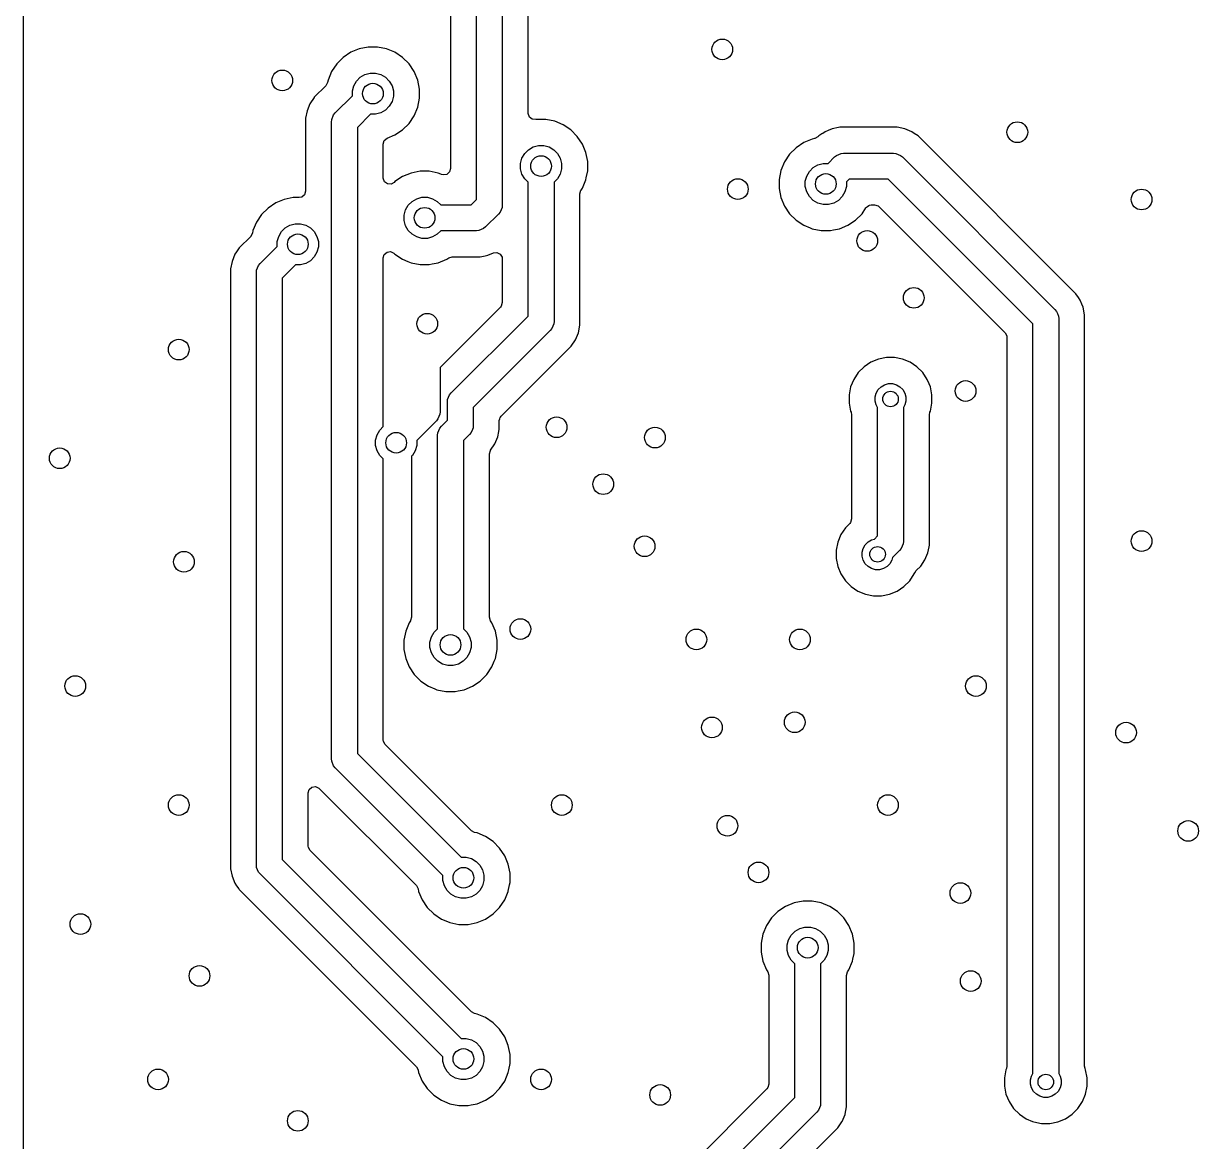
# Model space of a CAD drawing. Extents: x 2.03 to 8.88, y -5.74 to -2.97.
# Drawn here: x 2.028 to 2.921, y -5.114 to -4.264 of the extents above; entities that cross this region are included whole.
import ezdxf

# ---------------------------------------------------------------- set-up
doc = ezdxf.new("R2010")
doc.units = 0
doc.header["$MEASUREMENT"] = 0
doc.layers.add('BLACK', color=7, linetype='CONTINUOUS')

msp = doc.modelspace()

# ---------------------------------------------------------------- linework, layer by layer
at = {"layer": 'BLACK', "linetype": 'CONTINUOUS'}
for p, q in [((2.02758, -4.90665), (2.02758, -3.05134)), ((2.37205, -4.39769), (2.37205, -4.19236)), ((2.39173, -4.19488), (2.39173, -4.40177)), ((2.35234, -4.20119), (2.35234, -4.37408)), ((2.41144, -4.3321), (2.41144, -4.21947)), ((2.27071, -4.28959), (2.26577, -4.29453)), ((2.27651, -4.28571), (2.27071, -4.28959)), ((2.27071, -4.28959), (2.27071, -4.28959)), ((2.28297, -4.28304), (2.27651, -4.28571)), ((2.27651, -4.28571), (2.27651, -4.28571)), ((2.28982, -4.28167), (2.28297, -4.28304)), ((2.28297, -4.28304), (2.28297, -4.28304)), ((2.2968, -4.28167), (2.28982, -4.28167)), ((2.28982, -4.28167), (2.28982, -4.28167)), ((2.30365, -4.28304), (2.2968, -4.28167)), ((2.2968, -4.28167), (2.2968, -4.28167)), ((2.3101, -4.28571), (2.30365, -4.28304)), ((2.30365, -4.28304), (2.30365, -4.28304)), ((2.31591, -4.28959), (2.3101, -4.28571)), ((2.3101, -4.28571), (2.3101, -4.28571)), ((2.32084, -4.29453), (2.31591, -4.28959)), ((2.31591, -4.28959), (2.31591, -4.28959)), ((2.26577, -4.29453), (2.26189, -4.30033)), ((2.26577, -4.29453), (2.26577, -4.29453)), ((2.32085, -4.29453), (2.32084, -4.29453)), ((2.32472, -4.30033), (2.32085, -4.29453)), ((2.25922, -4.30678), (2.25885, -4.30863)), ((2.26189, -4.30033), (2.25922, -4.30678)), ((2.25922, -4.30678), (2.25922, -4.30678)), ((2.26189, -4.30033), (2.26189, -4.30033)), ((2.27876, -4.3111), (2.28081, -4.30754)), ((2.28081, -4.30754), (2.28372, -4.30463)), ((2.28372, -4.30463), (2.28728, -4.30258)), ((2.28728, -4.30258), (2.29125, -4.30151)), ((2.29125, -4.30151), (2.29536, -4.30151)), ((2.29536, -4.30151), (2.29933, -4.30258)), ((2.29933, -4.30258), (2.30289, -4.30463)), ((2.30289, -4.30463), (2.3058, -4.30754)), ((2.3058, -4.30754), (2.30786, -4.3111)), ((2.32473, -4.30033), (2.32472, -4.30033)), ((2.3274, -4.30678), (2.32473, -4.30033)), ((2.3274, -4.30679), (2.3274, -4.30678)), ((2.32876, -4.31363), (2.3274, -4.30679)), ((2.25751, -4.31113), (2.2487, -4.31994)), ((2.25757, -4.31107), (2.25751, -4.31113)), ((2.25885, -4.30863), (2.25757, -4.31107)), ((2.27769, -4.31507), (2.27876, -4.3111)), ((2.27769, -4.31882), (2.27769, -4.31507)), ((2.30786, -4.3111), (2.30892, -4.31507)), ((2.30892, -4.31507), (2.30892, -4.31918)), ((2.32876, -4.32062), (2.32876, -4.31363)), ((2.32876, -4.31363), (2.32876, -4.31363)), ((2.32876, -4.31363), (2.32876, -4.31363)), ((2.24547, -4.32478), (2.24324, -4.33016)), ((2.24864, -4.32004), (2.24547, -4.32478)), ((2.2487, -4.31994), (2.24864, -4.32004)), ((2.24864, -4.32004), (2.24864, -4.32004)), ((2.26469, -4.33182), (2.27769, -4.31882)), ((2.30786, -4.32315), (2.3058, -4.32671)), ((2.30892, -4.31918), (2.30786, -4.32315)), ((2.3274, -4.32747), (2.32876, -4.32062)), ((2.24324, -4.33016), (2.24211, -4.33587)), ((2.24324, -4.33016), (2.24324, -4.33016)), ((2.262, -4.33686), (2.26347, -4.33331)), ((2.26347, -4.33331), (2.26469, -4.33182)), ((2.26347, -4.33331), (2.26347, -4.33331)), ((2.29161, -4.33274), (2.2815, -4.34286)), ((2.29536, -4.33274), (2.29161, -4.33274)), ((2.29933, -4.33168), (2.29536, -4.33274)), ((2.30289, -4.32962), (2.29933, -4.33168)), ((2.3058, -4.32671), (2.30289, -4.32962)), ((2.32085, -4.33973), (2.32472, -4.33392)), ((2.32472, -4.33392), (2.3274, -4.32747)), ((2.41144, -4.33236), (2.41144, -4.3321)), ((2.41236, -4.33496), (2.41144, -4.33236)), ((2.24211, -4.33587), (2.24211, -4.39136)), ((2.26181, -4.33878), (2.262, -4.33686)), ((2.26181, -4.82303), (2.26181, -4.33878)), ((2.2815, -4.34286), (2.2815, -4.81895)), ((2.31591, -4.34466), (2.32085, -4.33973)), ((2.41453, -4.33664), (2.41236, -4.33496)), ((2.41727, -4.33689), (2.41453, -4.33664)), ((2.41777, -4.33679), (2.41727, -4.33689)), ((2.42475, -4.33679), (2.41777, -4.33679)), ((2.4316, -4.33815), (2.42475, -4.33679)), ((2.42475, -4.33679), (2.42475, -4.33679)), ((2.43805, -4.34083), (2.4316, -4.33815)), ((2.4316, -4.33815), (2.4316, -4.33815)), ((2.44386, -4.34471), (2.43805, -4.34083)), ((2.43805, -4.34083), (2.43805, -4.34083)), ((2.64733, -4.34292), (2.64276, -4.34383)), ((2.64847, -4.3427), (2.64733, -4.34292)), ((2.64733, -4.34292), (2.64733, -4.34292)), ((2.69208, -4.3427), (2.64847, -4.3427)), ((2.64847, -4.3427), (2.64847, -4.3427)), ((2.69779, -4.34383), (2.69208, -4.3427)), ((2.69208, -4.3427), (2.69208, -4.3427)), ((2.30198, -4.35285), (2.30405, -4.35105)), ((2.30405, -4.35105), (2.30421, -4.35098)), ((2.30421, -4.35098), (2.3101, -4.34854)), ((2.3101, -4.34854), (2.31591, -4.34466)), ((2.4488, -4.34964), (2.44386, -4.34471)), ((2.44386, -4.34471), (2.44386, -4.34471)), ((2.45268, -4.35545), (2.4488, -4.34964)), ((2.4488, -4.34964), (2.4488, -4.34964)), ((2.62745, -4.35174), (2.621, -4.35441)), ((2.6293, -4.35137), (2.62745, -4.35174)), ((2.62745, -4.35174), (2.62745, -4.35174)), ((2.62939, -4.35135), (2.6293, -4.35137)), ((2.6318, -4.35003), (2.62939, -4.35135)), ((2.63254, -4.34929), (2.6318, -4.35003)), ((2.63477, -4.3478), (2.63254, -4.34929)), ((2.63254, -4.34929), (2.63254, -4.34929)), ((2.63544, -4.34735), (2.63477, -4.3478)), ((2.63738, -4.34606), (2.63544, -4.34735)), ((2.63961, -4.34514), (2.63738, -4.34606)), ((2.64276, -4.34383), (2.63961, -4.34514)), ((2.63961, -4.34514), (2.63961, -4.34514)), ((2.63961, -4.34514), (2.63961, -4.34514)), ((2.64276, -4.34383), (2.64276, -4.34383)), ((2.70317, -4.34606), (2.69779, -4.34383)), ((2.69779, -4.34383), (2.69779, -4.34383)), ((2.70511, -4.34735), (2.70317, -4.34606)), ((2.70801, -4.34929), (2.70511, -4.34735)), ((2.70511, -4.34735), (2.70511, -4.34735)), ((2.82807, -4.46935), (2.70801, -4.34929)), ((2.70801, -4.34929), (2.70801, -4.34929)), ((2.3012, -4.35549), (2.30198, -4.35285)), ((2.3012, -4.38117), (2.3012, -4.35549)), ((2.40877, -4.36266), (2.41167, -4.35975)), ((2.41167, -4.35975), (2.41523, -4.35769)), ((2.41523, -4.35769), (2.4192, -4.35663)), ((2.4192, -4.35663), (2.42332, -4.35663)), ((2.42332, -4.35663), (2.42729, -4.35769)), ((2.42729, -4.35769), (2.43085, -4.35975)), ((2.43085, -4.35975), (2.43375, -4.36266)), ((2.45535, -4.3619), (2.45268, -4.35545)), ((2.45268, -4.35545), (2.45268, -4.35545)), ((2.6152, -4.35829), (2.61026, -4.36323)), ((2.621, -4.35441), (2.6152, -4.35829)), ((2.6152, -4.35829), (2.6152, -4.35829)), ((2.621, -4.35441), (2.621, -4.35441)), ((2.40565, -4.37019), (2.40671, -4.36622)), ((2.40671, -4.36622), (2.40877, -4.36266)), ((2.43375, -4.36266), (2.43581, -4.36622)), ((2.43581, -4.36622), (2.43687, -4.37019)), ((2.45671, -4.36875), (2.45535, -4.3619)), ((2.45535, -4.3619), (2.45535, -4.3619)), ((2.45671, -4.37574), (2.45671, -4.36875)), ((2.45671, -4.36875), (2.45671, -4.36875)), ((2.60638, -4.36903), (2.6037, -4.37549)), ((2.61026, -4.36323), (2.60638, -4.36903)), ((2.60638, -4.36903), (2.60638, -4.36903)), ((2.61026, -4.36323), (2.61026, -4.36323)), ((2.63949, -4.37021), (2.64442, -4.36528)), ((2.64442, -4.36528), (2.64591, -4.36406)), ((2.64591, -4.36406), (2.64946, -4.36259)), ((2.64946, -4.36259), (2.65138, -4.3624)), ((2.64946, -4.36259), (2.64946, -4.36259)), ((2.65138, -4.3624), (2.68917, -4.3624)), ((2.68917, -4.3624), (2.69109, -4.36259)), ((2.69109, -4.36259), (2.69464, -4.36406)), ((2.69464, -4.36406), (2.69464, -4.36406)), ((2.69464, -4.36406), (2.69613, -4.36528)), ((2.69613, -4.36528), (2.81208, -4.48123)), ((2.32234, -4.37752), (2.31588, -4.3802)), ((2.32919, -4.37616), (2.32234, -4.37752)), ((2.32234, -4.37752), (2.32234, -4.37752)), ((2.33617, -4.37616), (2.32919, -4.37616)), ((2.32919, -4.37616), (2.32919, -4.37616)), ((2.34302, -4.37752), (2.33617, -4.37616)), ((2.33617, -4.37616), (2.33617, -4.37616)), ((2.34492, -4.37831), (2.34302, -4.37752)), ((2.34302, -4.37752), (2.34302, -4.37752)), ((2.34302, -4.37752), (2.34302, -4.37752)), ((2.34559, -4.37859), (2.34492, -4.37831)), ((2.34677, -4.37891), (2.34559, -4.37859)), ((2.34949, -4.37852), (2.34677, -4.37891)), ((2.35157, -4.37672), (2.34949, -4.37852)), ((2.35234, -4.37408), (2.35157, -4.37672)), ((2.40565, -4.3743), (2.40565, -4.37019)), ((2.40671, -4.37827), (2.40565, -4.3743)), ((2.40877, -4.38183), (2.40671, -4.37827)), ((2.43581, -4.37827), (2.43375, -4.38183)), ((2.43687, -4.3743), (2.43581, -4.37827)), ((2.43687, -4.37019), (2.43687, -4.3743)), ((2.45564, -4.38114), (2.45671, -4.37574)), ((2.45671, -4.37574), (2.45671, -4.37574)), ((2.6037, -4.37549), (2.60234, -4.38233)), ((2.6037, -4.37549), (2.6037, -4.37549)), ((2.62325, -4.3798), (2.6253, -4.37624)), ((2.6253, -4.37624), (2.62821, -4.37333)), ((2.62821, -4.37333), (2.63177, -4.37128)), ((2.63177, -4.37128), (2.63574, -4.37021)), ((2.63574, -4.37021), (2.63949, -4.37021)), ((2.30121, -4.38152), (2.3012, -4.38117)), ((2.30217, -4.38409), (2.30121, -4.38152)), ((2.30438, -4.38574), (2.30217, -4.38409)), ((2.30712, -4.38594), (2.30438, -4.38574)), ((2.30953, -4.38462), (2.30712, -4.38594)), ((2.31008, -4.38408), (2.30953, -4.38462)), ((2.31588, -4.3802), (2.31008, -4.38408)), ((2.31008, -4.38408), (2.31008, -4.38408)), ((2.31588, -4.3802), (2.31588, -4.3802)), ((2.41142, -4.38448), (2.40877, -4.38183)), ((2.41142, -4.48628), (2.41142, -4.38448)), ((2.43375, -4.38183), (2.4311, -4.38448)), ((2.4311, -4.38448), (2.4311, -4.49035)), ((2.45268, -4.38904), (2.45535, -4.38259)), ((2.45535, -4.38259), (2.4554, -4.38233)), ((2.4554, -4.38233), (2.45556, -4.38152)), ((2.45556, -4.38152), (2.45564, -4.38114)), ((2.45564, -4.38114), (2.45564, -4.38114)), ((2.60234, -4.38233), (2.60234, -4.38932)), ((2.62218, -4.38377), (2.62325, -4.3798)), ((2.62218, -4.38788), (2.62218, -4.38377)), ((2.62325, -4.39185), (2.62218, -4.38788)), ((2.65341, -4.38788), (2.65234, -4.39185)), ((2.65545, -4.38209), (2.65341, -4.38413)), ((2.65341, -4.38413), (2.65341, -4.38788)), ((2.6851, -4.38209), (2.65545, -4.38209)), ((2.79528, -4.49227), (2.6851, -4.38209)), ((2.23273, -4.39624), (2.22588, -4.3976)), ((2.23722, -4.39624), (2.23273, -4.39624)), ((2.23925, -4.3958), (2.23722, -4.39624)), ((2.24133, -4.394), (2.23925, -4.3958)), ((2.24211, -4.39136), (2.24133, -4.394)), ((2.32665, -4.39706), (2.33062, -4.396)), ((2.33062, -4.396), (2.33473, -4.396)), ((2.33473, -4.396), (2.3387, -4.39706)), ((2.45081, -4.39332), (2.45158, -4.39068)), ((2.45081, -4.48744), (2.45081, -4.39332)), ((2.45158, -4.39068), (2.45163, -4.39061)), ((2.45163, -4.39061), (2.45268, -4.38904)), ((2.60234, -4.38932), (2.6037, -4.39617)), ((2.6037, -4.39617), (2.6037, -4.39617)), ((2.6037, -4.39617), (2.60638, -4.40262)), ((2.6253, -4.39541), (2.62325, -4.39185)), ((2.62821, -4.39832), (2.6253, -4.39541)), ((2.65029, -4.39541), (2.64738, -4.39832)), ((2.65234, -4.39185), (2.65029, -4.39541)), ((2.21362, -4.40416), (2.20868, -4.40909)), ((2.21943, -4.40028), (2.21362, -4.40415)), ((2.21362, -4.40415), (2.21362, -4.40416)), ((2.22588, -4.3976), (2.21943, -4.40027)), ((2.21943, -4.40027), (2.21943, -4.40028)), ((2.22588, -4.3976), (2.22588, -4.3976)), ((2.31706, -4.40956), (2.31813, -4.40559)), ((2.31813, -4.40559), (2.32018, -4.40203)), ((2.32018, -4.40203), (2.32309, -4.39912)), ((2.32309, -4.39912), (2.32665, -4.39706)), ((2.3387, -4.39706), (2.34226, -4.39912)), ((2.34226, -4.39912), (2.34492, -4.40177)), ((2.34492, -4.40177), (2.36797, -4.40177)), ((2.36797, -4.40177), (2.37205, -4.39769)), ((2.39154, -4.40369), (2.39007, -4.40724)), ((2.39173, -4.40177), (2.39154, -4.40369)), ((2.60638, -4.40262), (2.60638, -4.40262)), ((2.60638, -4.40262), (2.61026, -4.40843)), ((2.63177, -4.40038), (2.62821, -4.39832)), ((2.63574, -4.40144), (2.63177, -4.40038)), ((2.63985, -4.40144), (2.63574, -4.40144)), ((2.64382, -4.40038), (2.63985, -4.40144)), ((2.64738, -4.39832), (2.64382, -4.40038)), ((2.66533, -4.40843), (2.66832, -4.40396)), ((2.66832, -4.40396), (2.66856, -4.40376)), ((2.66856, -4.40376), (2.66869, -4.40348)), ((2.66869, -4.40348), (2.6696, -4.40289)), ((2.6696, -4.40289), (2.67043, -4.4022)), ((2.67043, -4.4022), (2.6708, -4.40212)), ((2.6708, -4.40212), (2.671, -4.40199)), ((2.671, -4.40199), (2.67238, -4.40179)), ((2.67238, -4.40179), (2.67491, -4.40179)), ((2.67491, -4.40179), (2.67755, -4.40257)), ((2.67755, -4.40257), (2.67836, -4.40322)), ((2.67836, -4.40322), (2.77414, -4.499)), ((2.20868, -4.40909), (2.2048, -4.4149)), ((2.20868, -4.40909), (2.20868, -4.40909)), ((2.31706, -4.41367), (2.31706, -4.40956)), ((2.31813, -4.41764), (2.31706, -4.41367)), ((2.38885, -4.40873), (2.37901, -4.41857)), ((2.39007, -4.40724), (2.38885, -4.40873)), ((2.39007, -4.40724), (2.39007, -4.40724)), ((2.61026, -4.40843), (2.61026, -4.40843)), ((2.61026, -4.40843), (2.6152, -4.41336)), ((2.6152, -4.41336), (2.6152, -4.41336)), ((2.6152, -4.41336), (2.621, -4.41724)), ((2.65459, -4.41724), (2.6604, -4.41336)), ((2.6604, -4.41336), (2.66533, -4.40843)), ((2.20176, -4.4232), (2.20049, -4.42564)), ((2.20213, -4.42135), (2.20176, -4.4232)), ((2.2048, -4.4149), (2.20213, -4.42135)), ((2.20213, -4.42135), (2.20213, -4.42135)), ((2.2048, -4.4149), (2.2048, -4.4149)), ((2.22167, -4.42567), (2.22373, -4.42211)), ((2.22373, -4.42211), (2.22663, -4.4192)), ((2.22663, -4.4192), (2.23019, -4.41714)), ((2.23019, -4.41714), (2.23416, -4.41608)), ((2.23416, -4.41608), (2.23828, -4.41608)), ((2.23828, -4.41608), (2.24225, -4.41714)), ((2.24225, -4.41714), (2.24581, -4.4192)), ((2.24581, -4.4192), (2.24871, -4.42211)), ((2.24871, -4.42211), (2.25077, -4.42567)), ((2.32018, -4.4212), (2.31813, -4.41764)), ((2.32309, -4.42411), (2.32018, -4.4212)), ((2.34492, -4.42146), (2.34226, -4.42411)), ((2.37205, -4.42146), (2.34492, -4.42146)), ((2.37397, -4.42127), (2.37205, -4.42146)), ((2.37752, -4.4198), (2.37397, -4.42127)), ((2.37901, -4.41857), (2.37752, -4.4198)), ((2.37752, -4.4198), (2.37752, -4.4198)), ((2.621, -4.41724), (2.621, -4.41724)), ((2.621, -4.41724), (2.62584, -4.41925)), ((2.62584, -4.41925), (2.62745, -4.41992)), ((2.62745, -4.41992), (2.62745, -4.41992)), ((2.62745, -4.41992), (2.62745, -4.41992)), ((2.62745, -4.41992), (2.6343, -4.42128)), ((2.6343, -4.42128), (2.6343, -4.42128)), ((2.6343, -4.42128), (2.6343, -4.42128)), ((2.6343, -4.42128), (2.64129, -4.42128)), ((2.64129, -4.42128), (2.64357, -4.42083)), ((2.64129, -4.42128), (2.64129, -4.42128)), ((2.64357, -4.42083), (2.64814, -4.41992)), ((2.64814, -4.41992), (2.65459, -4.41724)), ((2.64814, -4.41992), (2.64814, -4.41992)), ((2.64814, -4.41992), (2.64814, -4.41992)), ((2.20043, -4.4257), (2.19162, -4.43451)), ((2.20049, -4.42564), (2.20043, -4.4257)), ((2.22061, -4.42964), (2.22167, -4.42567)), ((2.22061, -4.43339), (2.22061, -4.42964)), ((2.25077, -4.42567), (2.25183, -4.42964)), ((2.25183, -4.42964), (2.25183, -4.43375)), ((2.32665, -4.42616), (2.32309, -4.42411)), ((2.33062, -4.42723), (2.32665, -4.42616)), ((2.33473, -4.42723), (2.33062, -4.42723)), ((2.3387, -4.42616), (2.33473, -4.42723)), ((2.34226, -4.42411), (2.3387, -4.42616)), ((2.18838, -4.43935), (2.18616, -4.44473)), ((2.18968, -4.43741), (2.18838, -4.43935)), ((2.18838, -4.43935), (2.18838, -4.43935)), ((2.19162, -4.43451), (2.18968, -4.43741)), ((2.20761, -4.44639), (2.22061, -4.43339)), ((2.24871, -4.44128), (2.24581, -4.44419)), ((2.25077, -4.43772), (2.24871, -4.44128)), ((2.25183, -4.43375), (2.25077, -4.43772)), ((2.3012, -4.44206), (2.30198, -4.43942)), ((2.30198, -4.43942), (2.30405, -4.43762)), ((2.30405, -4.43762), (2.30678, -4.43723)), ((2.30678, -4.43723), (2.30928, -4.43837)), ((2.30928, -4.43837), (2.30953, -4.43861)), ((2.30953, -4.43861), (2.31008, -4.43915)), ((2.31008, -4.43915), (2.31008, -4.43915)), ((2.31008, -4.43915), (2.31588, -4.44303)), ((2.35104, -4.44198), (2.35366, -4.44116)), ((2.35366, -4.44116), (2.35375, -4.44116)), ((2.35375, -4.44116), (2.37496, -4.44116)), ((2.37496, -4.44116), (2.3788, -4.4404)), ((2.3788, -4.4404), (2.38067, -4.44003)), ((2.38067, -4.44003), (2.38496, -4.43825)), ((2.38496, -4.43825), (2.3877, -4.43795)), ((2.3877, -4.43795), (2.39016, -4.43918)), ((2.39016, -4.43918), (2.39156, -4.44155)), ((2.39156, -4.44155), (2.39171, -4.44276)), ((2.18616, -4.44473), (2.18502, -4.45044)), ((2.18502, -4.45044), (2.18502, -4.45044)), ((2.18502, -4.45044), (2.18502, -4.90665)), ((2.18616, -4.44473), (2.18616, -4.44473)), ((2.20491, -4.45143), (2.20638, -4.44788)), ((2.20638, -4.44788), (2.20761, -4.44639)), ((2.20638, -4.44788), (2.20638, -4.44788)), ((2.23453, -4.44731), (2.22441, -4.45742)), ((2.23828, -4.44731), (2.23453, -4.44731)), ((2.24225, -4.44624), (2.23828, -4.44731)), ((2.24581, -4.44419), (2.24225, -4.44624)), ((2.3012, -4.57042), (2.3012, -4.44206)), ((2.31588, -4.44303), (2.31588, -4.44303)), ((2.31588, -4.44303), (2.31998, -4.44473)), ((2.31998, -4.44473), (2.32234, -4.4457)), ((2.32234, -4.4457), (2.32234, -4.4457)), ((2.32234, -4.4457), (2.32234, -4.4457)), ((2.32234, -4.4457), (2.32919, -4.44707)), ((2.32919, -4.44707), (2.32919, -4.44707)), ((2.32919, -4.44707), (2.32919, -4.44707)), ((2.32919, -4.44707), (2.33617, -4.44707)), ((2.33617, -4.44707), (2.33845, -4.44661)), ((2.33617, -4.44707), (2.33617, -4.44707)), ((2.33845, -4.44661), (2.34302, -4.4457)), ((2.34302, -4.4457), (2.34947, -4.44303)), ((2.34302, -4.4457), (2.34302, -4.4457)), ((2.34302, -4.4457), (2.34302, -4.4457)), ((2.34947, -4.44303), (2.35104, -4.44198)), ((2.34947, -4.44303), (2.34947, -4.44303)), ((2.34947, -4.44303), (2.34947, -4.44303)), ((2.39171, -4.44276), (2.39171, -4.47609)), ((2.20472, -4.45335), (2.20491, -4.45143)), ((2.20472, -4.90374), (2.20472, -4.45335)), ((2.22441, -4.45742), (2.22441, -4.89966)), ((2.39171, -4.47609), (2.39094, -4.47873)), ((2.83001, -4.47225), (2.82807, -4.46935)), ((2.82807, -4.46935), (2.82807, -4.46935)), ((2.8313, -4.47419), (2.83001, -4.47225)), ((2.83001, -4.47225), (2.83001, -4.47225)), ((2.83255, -4.47721), (2.8313, -4.47419)), ((2.8313, -4.47419), (2.8313, -4.47419)), ((2.83353, -4.47957), (2.83255, -4.47721)), ((2.39028, -4.47955), (2.34449, -4.52534)), ((2.35288, -4.54481), (2.41142, -4.48628)), ((2.39094, -4.47873), (2.39028, -4.47955)), ((2.81208, -4.48123), (2.8133, -4.48272)), ((2.8133, -4.48272), (2.814, -4.48441)), ((2.814, -4.48441), (2.81477, -4.48627)), ((2.81477, -4.48627), (2.81496, -4.48819)), ((2.83467, -4.48528), (2.83353, -4.47957)), ((2.83353, -4.47957), (2.83353, -4.47957)), ((2.83353, -4.47957), (2.83353, -4.47957)), ((2.83467, -5.05691), (2.83467, -4.48528)), ((2.43091, -4.49227), (2.42944, -4.49582)), ((2.4311, -4.49035), (2.43091, -4.49227)), ((2.44967, -4.49897), (2.45081, -4.49326)), ((2.45081, -4.49326), (2.45081, -4.48744)), ((2.79528, -5.06253), (2.79528, -4.49227)), ((2.81496, -4.48819), (2.81496, -5.06253)), ((2.42822, -4.49731), (2.36969, -4.55585)), ((2.42944, -4.49582), (2.42822, -4.49731)), ((2.42944, -4.49582), (2.42944, -4.49582)), ((2.44744, -4.50435), (2.44967, -4.49897)), ((2.77414, -4.499), (2.77546, -4.50141)), ((2.77546, -4.50141), (2.77557, -4.50245)), ((2.77557, -4.50245), (2.77557, -5.05691)), ((2.39082, -4.56258), (2.44421, -4.50919)), ((2.44421, -4.50919), (2.44744, -4.50435)), ((2.44421, -4.50919), (2.44421, -4.50919)), ((2.67208, -4.52148), (2.66692, -4.52493)), ((2.67781, -4.5191), (2.67208, -4.52148)), ((2.67208, -4.52148), (2.67208, -4.52148)), ((2.67782, -4.5191), (2.67781, -4.5191)), ((2.6839, -4.51789), (2.67782, -4.5191)), ((2.69011, -4.51789), (2.6839, -4.51789)), ((2.6839, -4.51789), (2.6839, -4.51789)), ((2.6962, -4.5191), (2.69011, -4.51789)), ((2.69011, -4.51789), (2.69011, -4.51789)), ((2.70194, -4.52148), (2.6962, -4.5191)), ((2.6962, -4.5191), (2.6962, -4.5191)), ((2.7071, -4.52493), (2.70194, -4.52148)), ((2.70194, -4.52148), (2.70194, -4.52148)), ((2.34449, -4.52534), (2.34449, -4.55906)), ((2.66253, -4.52932), (2.65908, -4.53448)), ((2.66692, -4.52493), (2.66253, -4.52932)), ((2.66253, -4.52932), (2.66253, -4.52932)), ((2.66692, -4.52493), (2.66692, -4.52493)), ((2.71149, -4.52932), (2.7071, -4.52493)), ((2.7071, -4.52493), (2.7071, -4.52493)), ((2.71494, -4.53448), (2.71149, -4.52932)), ((2.71149, -4.52932), (2.71149, -4.52932)), ((2.65908, -4.53448), (2.6567, -4.54022)), ((2.65908, -4.53448), (2.65908, -4.53448)), ((2.67982, -4.54004), (2.68249, -4.5385)), ((2.68249, -4.5385), (2.68547, -4.5377)), ((2.68547, -4.5377), (2.68855, -4.5377)), ((2.68855, -4.5377), (2.69153, -4.5385)), ((2.69153, -4.5385), (2.6942, -4.54004)), ((2.7163, -4.53778), (2.71494, -4.53448)), ((2.71494, -4.53448), (2.71494, -4.53448)), ((2.71731, -4.54022), (2.7163, -4.53778)), ((2.35019, -4.54985), (2.35166, -4.5463)), ((2.35166, -4.5463), (2.35288, -4.54481)), ((2.35166, -4.5463), (2.35166, -4.5463)), ((2.6567, -4.54022), (2.65549, -4.54631)), ((2.65549, -4.54631), (2.65549, -4.55251)), ((2.6567, -4.54022), (2.6567, -4.54022)), ((2.6753, -4.54787), (2.6761, -4.54489)), ((2.6753, -4.55095), (2.6753, -4.54787)), ((2.6761, -4.54489), (2.67764, -4.54222)), ((2.67764, -4.54222), (2.67982, -4.54004)), ((2.6942, -4.54004), (2.69638, -4.54222)), ((2.69638, -4.54222), (2.69792, -4.54489)), ((2.69792, -4.54489), (2.69872, -4.54787)), ((2.69872, -4.54787), (2.69872, -4.55095)), ((2.7179, -4.54315), (2.71731, -4.54022)), ((2.71852, -4.54631), (2.7179, -4.54315)), ((2.71852, -4.55251), (2.71852, -4.54631)), ((2.71852, -4.54631), (2.71852, -4.54631)), ((2.71852, -4.54631), (2.71852, -4.54631)), ((2.35, -4.55177), (2.35019, -4.54985)), ((2.35, -4.56542), (2.35, -4.55177)), ((2.36969, -4.55585), (2.36969, -4.56949)), ((2.65549, -4.55251), (2.6567, -4.5586)), ((2.6761, -4.55393), (2.6753, -4.55095)), ((2.67717, -4.55578), (2.6761, -4.55393)), ((2.67717, -4.6536), (2.67717, -4.55578)), ((2.69792, -4.55393), (2.69685, -4.55578)), ((2.69685, -4.55578), (2.69685, -4.65768)), ((2.69872, -4.55095), (2.69792, -4.55393)), ((2.71731, -4.5586), (2.71852, -4.55251)), ((2.34161, -4.56601), (2.32664, -4.58098)), ((2.34283, -4.56452), (2.34161, -4.56601)), ((2.3443, -4.56098), (2.34283, -4.56452)), ((2.34283, -4.56452), (2.34283, -4.56452)), ((2.34449, -4.55906), (2.3443, -4.56098)), ((2.3454, -4.57001), (2.35, -4.56542)), ((2.38939, -4.56592), (2.3894, -4.5658)), ((2.38939, -4.5724), (2.38939, -4.56592)), ((2.3894, -4.5658), (2.38981, -4.56461)), ((2.38981, -4.56461), (2.39016, -4.56339)), ((2.39016, -4.56339), (2.39028, -4.56326)), ((2.39028, -4.56326), (2.39029, -4.5632)), ((2.39029, -4.5632), (2.39036, -4.56315)), ((2.39036, -4.56315), (2.39082, -4.56258)), ((2.6567, -4.5586), (2.6567, -4.5586)), ((2.6567, -4.5586), (2.65709, -4.55953)), ((2.65709, -4.55953), (2.65746, -4.5614)), ((2.65746, -4.5614), (2.65746, -4.64063)), ((2.71656, -4.5614), (2.71693, -4.55953)), ((2.71656, -4.66059), (2.71656, -4.5614)), ((2.71693, -4.55953), (2.71731, -4.5586)), ((2.29647, -4.57665), (2.29853, -4.57309)), ((2.29853, -4.57309), (2.3012, -4.57042)), ((2.34252, -4.57697), (2.34271, -4.57505)), ((2.34271, -4.57505), (2.34418, -4.5715)), ((2.34418, -4.5715), (2.3454, -4.57001)), ((2.34418, -4.5715), (2.34418, -4.5715)), ((2.36803, -4.57496), (2.3668, -4.57645)), ((2.36896, -4.57271), (2.36803, -4.57496)), ((2.3695, -4.57141), (2.36896, -4.57271)), ((2.36969, -4.56949), (2.3695, -4.57141)), ((2.38825, -4.57811), (2.38906, -4.57406)), ((2.38906, -4.57406), (2.38939, -4.5724)), ((2.29541, -4.58062), (2.29647, -4.57665)), ((2.29541, -4.58473), (2.29541, -4.58062)), ((2.32664, -4.58098), (2.32664, -4.58473)), ((2.34252, -4.72418), (2.34252, -4.57697)), ((2.3668, -4.57645), (2.3622, -4.58105)), ((2.3622, -4.58105), (2.3622, -4.72418)), ((2.38279, -4.58833), (2.38603, -4.58349)), ((2.38603, -4.58349), (2.38825, -4.57811)), ((2.29647, -4.5887), (2.29541, -4.58473)), ((2.29853, -4.59226), (2.29647, -4.5887)), ((2.3012, -4.59493), (2.29853, -4.59226)), ((2.32352, -4.59226), (2.32281, -4.59297)), ((2.32281, -4.59297), (2.32281, -4.71534)), ((2.32557, -4.5887), (2.32352, -4.59226)), ((2.32664, -4.58473), (2.32557, -4.5887)), ((2.38191, -4.59113), (2.38268, -4.58849)), ((2.38191, -4.66442), (2.38191, -4.59113)), ((2.38268, -4.58849), (2.38273, -4.58842)), ((2.38273, -4.58842), (2.38279, -4.58833)), ((2.38279, -4.58833), (2.38279, -4.58833)), ((2.3012, -4.80877), (2.3012, -4.59493)), ((2.65603, -4.64408), (2.65269, -4.64743)), ((2.65669, -4.64327), (2.65603, -4.64408)), ((2.65746, -4.64063), (2.65669, -4.64327)), ((2.64924, -4.65259), (2.64686, -4.65833)), ((2.65269, -4.64743), (2.64924, -4.65259)), ((2.64924, -4.65259), (2.64924, -4.65259)), ((2.65269, -4.64743), (2.65269, -4.64743)), ((2.67265, -4.65661), (2.67471, -4.65605)), ((2.67471, -4.65605), (2.67717, -4.6536)), ((2.38191, -4.71534), (2.38191, -4.66442)), ((2.64686, -4.65833), (2.64565, -4.66442)), ((2.64565, -4.66442), (2.64565, -4.67062)), ((2.64686, -4.65833), (2.64686, -4.65833)), ((2.66546, -4.66598), (2.66625, -4.663)), ((2.66625, -4.663), (2.6678, -4.66033)), ((2.6678, -4.66033), (2.66998, -4.65815)), ((2.66998, -4.65815), (2.67265, -4.65661)), ((2.69397, -4.66464), (2.68863, -4.66997)), ((2.69519, -4.66315), (2.69397, -4.66464)), ((2.69666, -4.6596), (2.69519, -4.66315)), ((2.69519, -4.66315), (2.69519, -4.66315)), ((2.69685, -4.65768), (2.69666, -4.6596)), ((2.71542, -4.6663), (2.71629, -4.66191)), ((2.71629, -4.66191), (2.71656, -4.66059)), ((2.64565, -4.67062), (2.64686, -4.67671)), ((2.66546, -4.66906), (2.66546, -4.66598)), ((2.66625, -4.67204), (2.66546, -4.66906)), ((2.6678, -4.67471), (2.66625, -4.67204)), ((2.68808, -4.67204), (2.68654, -4.67471)), ((2.68863, -4.66997), (2.68808, -4.67204)), ((2.70996, -4.67651), (2.71319, -4.67167)), ((2.71319, -4.67167), (2.71542, -4.6663)), ((2.64686, -4.67671), (2.64686, -4.67671)), ((2.64686, -4.67671), (2.64924, -4.68245)), ((2.64924, -4.68245), (2.64924, -4.68245)), ((2.64924, -4.68245), (2.65269, -4.68761)), ((2.66998, -4.67689), (2.6678, -4.67471)), ((2.67265, -4.67843), (2.66998, -4.67689)), ((2.67562, -4.67923), (2.67265, -4.67843)), ((2.67871, -4.67923), (2.67562, -4.67923)), ((2.68169, -4.67843), (2.67871, -4.67923)), ((2.68436, -4.67689), (2.68169, -4.67843)), ((2.68654, -4.67471), (2.68436, -4.67689)), ((2.70165, -4.68761), (2.70509, -4.68245)), ((2.70509, -4.68245), (2.70548, -4.68152)), ((2.70548, -4.68152), (2.70654, -4.67993)), ((2.70654, -4.67993), (2.70996, -4.67651)), ((2.65269, -4.68761), (2.65269, -4.68761)), ((2.65269, -4.68761), (2.65708, -4.692)), ((2.69726, -4.692), (2.70165, -4.68761)), ((2.65708, -4.692), (2.65708, -4.692)), ((2.65708, -4.692), (2.66224, -4.69545)), ((2.66224, -4.69545), (2.66224, -4.69545)), ((2.66224, -4.69545), (2.66797, -4.69782)), ((2.66797, -4.69782), (2.66797, -4.69782)), ((2.66797, -4.69782), (2.67406, -4.69904)), ((2.67406, -4.69904), (2.67406, -4.69904)), ((2.67406, -4.69904), (2.67406, -4.69904)), ((2.67406, -4.69904), (2.68027, -4.69904)), ((2.68027, -4.69904), (2.68636, -4.69782)), ((2.68027, -4.69904), (2.68027, -4.69904)), ((2.68636, -4.69782), (2.69209, -4.69545)), ((2.69209, -4.69545), (2.69726, -4.692)), ((2.32199, -4.71806), (2.32094, -4.71962)), ((2.32204, -4.71798), (2.32199, -4.71806)), ((2.32281, -4.71534), (2.32204, -4.71798)), ((2.38191, -4.71543), (2.38191, -4.71534)), ((2.38273, -4.71806), (2.38191, -4.71543)), ((2.38378, -4.71962), (2.38273, -4.71806)), ((2.31827, -4.72608), (2.31691, -4.73293)), ((2.32094, -4.71962), (2.31827, -4.72608)), ((2.31827, -4.72608), (2.31827, -4.72608)), ((2.32094, -4.71962), (2.32094, -4.71962)), ((2.33781, -4.73039), (2.33987, -4.72683)), ((2.33987, -4.72683), (2.34252, -4.72418)), ((2.3622, -4.72418), (2.36486, -4.72683)), ((2.36486, -4.72683), (2.36691, -4.73039)), ((2.38645, -4.72608), (2.38378, -4.71962)), ((2.38378, -4.71962), (2.38378, -4.71962)), ((2.38378, -4.71962), (2.38378, -4.71962)), ((2.38781, -4.73293), (2.38645, -4.72608)), ((2.38645, -4.72608), (2.38645, -4.72608)), ((2.31691, -4.73293), (2.31691, -4.73991)), ((2.33675, -4.73436), (2.33781, -4.73039)), ((2.33675, -4.73847), (2.33675, -4.73436)), ((2.36691, -4.73039), (2.36798, -4.73436)), ((2.36798, -4.73436), (2.36798, -4.73847)), ((2.38781, -4.73991), (2.38781, -4.73293)), ((2.38781, -4.73293), (2.38781, -4.73293)), ((2.38781, -4.73293), (2.38781, -4.73293)), ((2.31691, -4.73991), (2.31827, -4.74676)), ((2.33781, -4.74244), (2.33675, -4.73847)), ((2.33987, -4.746), (2.33781, -4.74244)), ((2.36691, -4.74244), (2.36486, -4.746)), ((2.36798, -4.73847), (2.36691, -4.74244)), ((2.38645, -4.74676), (2.38781, -4.73991)), ((2.31827, -4.74676), (2.31827, -4.74676)), ((2.31827, -4.74676), (2.32094, -4.75321)), ((2.32094, -4.75321), (2.32094, -4.75321)), ((2.32094, -4.75321), (2.32482, -4.75902)), ((2.34278, -4.74891), (2.33987, -4.746)), ((2.34634, -4.75097), (2.34278, -4.74891)), ((2.35031, -4.75203), (2.34634, -4.75097)), ((2.35442, -4.75203), (2.35031, -4.75203)), ((2.35839, -4.75097), (2.35442, -4.75203)), ((2.36195, -4.74891), (2.35839, -4.75097)), ((2.36486, -4.746), (2.36195, -4.74891)), ((2.3799, -4.75902), (2.38378, -4.75321)), ((2.38378, -4.75321), (2.3838, -4.75316)), ((2.3838, -4.75316), (2.38559, -4.74885)), ((2.38559, -4.74885), (2.38645, -4.74676)), ((2.32482, -4.75902), (2.32482, -4.75902)), ((2.32482, -4.75902), (2.32976, -4.76396)), ((2.37496, -4.76396), (2.3799, -4.75902)), ((2.32976, -4.76396), (2.32976, -4.76396)), ((2.32976, -4.76396), (2.33557, -4.76783)), ((2.33557, -4.76783), (2.33557, -4.76784)), ((2.33557, -4.76784), (2.34041, -4.76984)), ((2.34041, -4.76984), (2.34202, -4.77051)), ((2.34202, -4.77051), (2.34202, -4.77051)), ((2.34202, -4.77051), (2.34202, -4.77051)), ((2.34202, -4.77051), (2.34887, -4.77187)), ((2.34887, -4.77187), (2.34887, -4.77187)), ((2.34887, -4.77187), (2.34887, -4.77187)), ((2.34887, -4.77187), (2.35585, -4.77187)), ((2.35585, -4.77187), (2.35814, -4.77142)), ((2.35585, -4.77187), (2.35585, -4.77187)), ((2.35814, -4.77142), (2.3627, -4.77051)), ((2.3627, -4.77051), (2.36916, -4.76784)), ((2.3627, -4.77051), (2.3627, -4.77051)), ((2.3627, -4.77051), (2.3627, -4.77051)), ((2.36916, -4.76784), (2.37496, -4.76396)), ((2.30131, -4.80981), (2.3012, -4.80877)), ((2.30263, -4.81222), (2.30131, -4.80981)), ((2.3682, -4.87779), (2.30263, -4.81222)), ((2.262, -4.82495), (2.26181, -4.82303)), ((2.26347, -4.8285), (2.262, -4.82495)), ((2.2815, -4.81895), (2.36051, -4.89797)), ((2.26469, -4.82999), (2.26347, -4.8285)), ((2.26347, -4.8285), (2.26347, -4.8285)), ((2.34659, -4.91189), (2.26469, -4.82999)), ((2.24411, -4.84906), (2.24489, -4.84642)), ((2.24411, -4.88948), (2.24411, -4.84906)), ((2.24489, -4.84642), (2.24697, -4.84462)), ((2.24697, -4.84462), (2.24969, -4.84423)), ((2.24969, -4.84423), (2.25219, -4.84537)), ((2.25219, -4.84537), (2.25245, -4.84561)), ((2.25245, -4.84561), (2.32641, -4.91957)), ((2.36826, -4.87785), (2.3682, -4.87779)), ((2.3707, -4.87912), (2.36826, -4.87785)), ((2.37255, -4.87949), (2.3707, -4.87912)), ((2.379, -4.88216), (2.37255, -4.87949)), ((2.37255, -4.87949), (2.37255, -4.87949)), ((2.3848, -4.88604), (2.379, -4.88216)), ((2.379, -4.88216), (2.379, -4.88216)), ((2.38974, -4.89098), (2.3848, -4.88604)), ((2.3848, -4.88604), (2.3848, -4.88604)), ((2.24423, -4.89052), (2.24411, -4.88948)), ((2.24554, -4.89293), (2.24423, -4.89052)), ((2.3682, -5.01558), (2.24554, -4.89293)), ((2.39362, -4.89679), (2.38974, -4.89098)), ((2.38974, -4.89098), (2.38974, -4.89098)), ((2.39629, -4.90324), (2.39362, -4.89679)), ((2.39362, -4.89679), (2.39362, -4.89679)), ((2.20491, -4.90566), (2.20472, -4.90374)), ((2.20638, -4.90921), (2.20491, -4.90566)), ((2.22441, -4.89966), (2.36051, -5.03576)), ((2.36051, -4.89797), (2.36426, -4.89797)), ((2.36426, -4.89797), (2.36823, -4.89903)), ((2.36823, -4.89903), (2.37179, -4.90109)), ((2.37179, -4.90109), (2.3747, -4.904)), ((2.3747, -4.904), (2.37675, -4.90756)), ((2.39629, -4.90324), (2.39629, -4.90324)), ((2.39766, -4.91009), (2.39629, -4.90324)), ((2.02758, -5.43327), (2.02758, -4.90665)), ((2.18502, -4.90665), (2.18502, -4.90665)), ((2.18502, -4.90665), (2.18502, -4.90665)), ((2.18502, -4.90665), (2.18616, -4.91236)), ((2.18616, -4.91236), (2.18616, -4.91236)), ((2.18616, -4.91236), (2.18838, -4.91774)), ((2.20761, -4.9107), (2.20638, -4.90921)), ((2.20638, -4.90921), (2.20638, -4.90921)), ((2.34659, -5.04968), (2.20761, -4.9107)), ((2.34659, -4.91564), (2.34659, -4.91189)), ((2.37675, -4.90756), (2.37782, -4.91153)), ((2.37782, -4.91153), (2.37782, -4.91564)), ((2.39766, -4.91707), (2.39766, -4.91009)), ((2.39766, -4.91009), (2.39766, -4.91009)), ((2.39766, -4.91009), (2.39766, -4.91009)), ((2.18838, -4.91774), (2.18838, -4.91774)), ((2.18838, -4.91774), (2.18838, -4.91774)), ((2.18838, -4.91774), (2.18838, -4.91774)), ((2.18838, -4.91774), (2.18965, -4.91963)), ((2.18965, -4.91963), (2.19128, -4.92207)), ((2.19128, -4.92207), (2.19162, -4.92258)), ((2.19162, -4.92258), (2.32641, -5.05737)), ((2.32641, -4.91957), (2.32773, -4.92199)), ((2.32773, -4.92199), (2.32775, -4.92207)), ((2.32775, -4.92207), (2.32811, -4.92392)), ((2.32811, -4.92392), (2.32811, -4.92392)), ((2.32811, -4.92392), (2.33079, -4.93038)), ((2.34766, -4.91961), (2.34659, -4.91564)), ((2.34971, -4.92317), (2.34766, -4.91961)), ((2.35262, -4.92608), (2.34971, -4.92317)), ((2.3747, -4.92317), (2.37179, -4.92608)), ((2.37675, -4.91961), (2.3747, -4.92317)), ((2.37782, -4.91564), (2.37675, -4.91961)), ((2.39362, -4.93038), (2.39629, -4.92392)), ((2.3963, -4.92388), (2.39731, -4.91883)), ((2.39629, -4.92392), (2.3963, -4.92388)), ((2.39731, -4.91883), (2.39766, -4.91707)), ((2.33079, -4.93038), (2.33079, -4.93038)), ((2.33079, -4.93038), (2.33467, -4.93618)), ((2.35618, -4.92813), (2.35262, -4.92608)), ((2.36015, -4.9292), (2.35618, -4.92813)), ((2.36426, -4.9292), (2.36015, -4.9292)), ((2.36823, -4.92813), (2.36426, -4.9292)), ((2.37179, -4.92608), (2.36823, -4.92813)), ((2.38974, -4.93618), (2.39362, -4.93038)), ((2.61367, -4.93264), (2.60722, -4.93531)), ((2.62052, -4.93128), (2.61367, -4.93264)), ((2.61367, -4.93264), (2.61367, -4.93264)), ((2.62751, -4.93128), (2.62052, -4.93128)), ((2.62052, -4.93128), (2.62052, -4.93128)), ((2.63436, -4.93264), (2.62751, -4.93128)), ((2.62751, -4.93128), (2.62751, -4.93128)), ((2.64081, -4.93531), (2.63436, -4.93264)), ((2.63436, -4.93264), (2.63436, -4.93264)), ((2.33467, -4.93618), (2.33467, -4.93618)), ((2.33467, -4.93618), (2.3396, -4.94112)), ((2.3396, -4.94112), (2.3396, -4.94112)), ((2.3396, -4.94112), (2.34541, -4.945)), ((2.379, -4.945), (2.3848, -4.94112)), ((2.3848, -4.94112), (2.38974, -4.93618)), ((2.60142, -4.93919), (2.59648, -4.94413)), ((2.60722, -4.93531), (2.60142, -4.93919)), ((2.60142, -4.93919), (2.60142, -4.93919)), ((2.60722, -4.93531), (2.60722, -4.93531)), ((2.64662, -4.93919), (2.64081, -4.93531)), ((2.64081, -4.93531), (2.64081, -4.93531)), ((2.65155, -4.94413), (2.64662, -4.93919)), ((2.64662, -4.93919), (2.64662, -4.93919)), ((2.34541, -4.945), (2.34541, -4.945)), ((2.34541, -4.945), (2.34882, -4.94641)), ((2.34882, -4.94641), (2.35186, -4.94767)), ((2.35186, -4.94767), (2.35186, -4.94767)), ((2.35186, -4.94767), (2.35186, -4.94767)), ((2.35186, -4.94767), (2.35871, -4.94904)), ((2.35871, -4.94904), (2.35871, -4.94904)), ((2.35871, -4.94904), (2.35871, -4.94904)), ((2.35871, -4.94904), (2.3657, -4.94904)), ((2.3657, -4.94904), (2.36798, -4.94858)), ((2.3657, -4.94904), (2.3657, -4.94904)), ((2.36798, -4.94858), (2.37255, -4.94767)), ((2.37255, -4.94767), (2.379, -4.945)), ((2.37255, -4.94767), (2.37255, -4.94767)), ((2.37255, -4.94767), (2.37255, -4.94767)), ((2.5926, -4.94994), (2.58993, -4.95639)), ((2.59648, -4.94413), (2.5926, -4.94994)), ((2.5926, -4.94994), (2.5926, -4.94994)), ((2.59648, -4.94413), (2.59648, -4.94413)), ((2.65543, -4.94994), (2.65155, -4.94413)), ((2.65811, -4.95639), (2.65543, -4.94994)), ((2.65543, -4.94994), (2.65543, -4.94994)), ((2.58993, -4.95639), (2.58856, -4.96324)), ((2.58993, -4.95639), (2.58993, -4.95639)), ((2.60947, -4.96071), (2.61152, -4.95715)), ((2.61152, -4.95715), (2.61443, -4.95424)), ((2.61443, -4.95424), (2.61799, -4.95218)), ((2.61799, -4.95218), (2.62196, -4.95112)), ((2.62196, -4.95112), (2.62607, -4.95112)), ((2.62607, -4.95112), (2.63004, -4.95218)), ((2.63004, -4.95218), (2.6336, -4.95424)), ((2.6336, -4.95424), (2.63651, -4.95715)), ((2.63651, -4.95715), (2.63856, -4.96071)), ((2.65947, -4.96324), (2.65811, -4.95639)), ((2.65811, -4.95639), (2.65811, -4.95639)), ((2.58856, -4.96324), (2.58856, -4.97022)), ((2.6084, -4.96468), (2.60947, -4.96071)), ((2.6084, -4.96879), (2.6084, -4.96468)), ((2.60947, -4.97276), (2.6084, -4.96879)), ((2.63856, -4.96071), (2.63963, -4.96468)), ((2.63963, -4.96879), (2.63856, -4.97276)), ((2.63963, -4.96468), (2.63963, -4.96879)), ((2.65947, -4.97022), (2.65947, -4.96324)), ((2.65947, -4.96324), (2.65947, -4.96324)), ((2.65947, -4.96324), (2.65947, -4.96324)), ((2.58856, -4.97022), (2.58993, -4.97707)), ((2.58993, -4.97707), (2.58993, -4.97707)), ((2.58993, -4.97707), (2.5926, -4.98353)), ((2.61152, -4.97632), (2.60947, -4.97276)), ((2.61417, -4.97897), (2.61152, -4.97632)), ((2.63651, -4.97632), (2.63386, -4.97897)), ((2.63856, -4.97276), (2.63651, -4.97632)), ((2.65543, -4.98353), (2.65811, -4.97707)), ((2.65811, -4.97707), (2.65843, -4.97543)), ((2.65843, -4.97543), (2.65927, -4.97124)), ((2.65927, -4.97124), (2.65947, -4.97022)), ((2.5926, -4.98353), (2.5926, -4.98353)), ((2.5926, -4.98353), (2.5926, -4.98353)), ((2.5926, -4.98353), (2.59365, -4.98509)), ((2.59365, -4.98509), (2.59447, -4.98772)), ((2.61417, -5.08077), (2.61417, -4.97897)), ((2.63386, -4.97897), (2.63386, -5.08484)), ((2.65356, -4.98781), (2.65434, -4.98517)), ((2.65434, -4.98517), (2.65439, -4.98509)), ((2.65439, -4.98509), (2.65543, -4.98353)), ((2.59447, -4.98772), (2.59447, -4.98781)), ((2.59447, -4.98781), (2.59447, -5.07058)), ((2.65356, -5.08193), (2.65356, -4.98781)), ((2.36826, -5.01564), (2.3682, -5.01558)), ((2.3707, -5.01692), (2.36826, -5.01564)), ((2.37255, -5.01729), (2.3707, -5.01692)), ((2.379, -5.01996), (2.37255, -5.01729)), ((2.37255, -5.01729), (2.37255, -5.01729)), ((2.3848, -5.02384), (2.379, -5.01996)), ((2.379, -5.01996), (2.379, -5.01996)), ((2.38974, -5.02878), (2.3848, -5.02384)), ((2.3848, -5.02384), (2.3848, -5.02384)), ((2.39362, -5.03458), (2.38974, -5.02878)), ((2.38974, -5.02878), (2.38974, -5.02878)), ((2.36051, -5.03576), (2.36426, -5.03576)), ((2.36426, -5.03576), (2.36823, -5.03683)), ((2.36823, -5.03683), (2.37179, -5.03888)), ((2.37179, -5.03888), (2.3747, -5.04179)), ((2.39629, -5.04104), (2.39362, -5.03458)), ((2.39362, -5.03458), (2.39362, -5.03458)), ((2.3747, -5.04179), (2.37675, -5.04535)), ((2.37675, -5.04535), (2.37782, -5.04932)), ((2.39629, -5.04104), (2.39629, -5.04104)), ((2.39766, -5.04789), (2.39629, -5.04104)), ((2.39766, -5.05487), (2.39766, -5.04789)), ((2.39766, -5.04789), (2.39766, -5.04789)), ((2.32641, -5.05737), (2.32773, -5.05978)), ((2.34659, -5.05343), (2.34659, -5.04968)), ((2.34766, -5.0574), (2.34659, -5.05343)), ((2.34971, -5.06096), (2.34766, -5.0574)), ((2.37675, -5.0574), (2.3747, -5.06096)), ((2.37782, -5.05343), (2.37675, -5.0574)), ((2.37782, -5.04932), (2.37782, -5.05343)), ((2.3967, -5.05971), (2.39766, -5.05487)), ((2.39766, -5.05487), (2.39766, -5.05487)), ((2.77557, -5.05691), (2.7752, -5.05877)), ((2.83504, -5.05877), (2.83467, -5.05691)), ((2.32773, -5.05978), (2.32775, -5.05987)), ((2.32775, -5.05987), (2.32811, -5.06172)), ((2.32811, -5.06172), (2.32811, -5.06172)), ((2.32811, -5.06172), (2.33079, -5.06817)), ((2.35262, -5.06387), (2.34971, -5.06096)), ((2.35618, -5.06593), (2.35262, -5.06387)), ((2.36015, -5.06699), (2.35618, -5.06593)), ((2.36426, -5.06699), (2.36015, -5.06699)), ((2.36823, -5.06593), (2.36426, -5.06699)), ((2.37179, -5.06387), (2.36823, -5.06593)), ((2.3747, -5.06096), (2.37179, -5.06387)), ((2.39362, -5.06817), (2.39629, -5.06172)), ((2.39629, -5.06172), (2.3967, -5.05971)), ((2.77481, -5.05971), (2.7736, -5.06579)), ((2.7736, -5.06579), (2.7736, -5.072)), ((2.7752, -5.05877), (2.77481, -5.0597)), ((2.77481, -5.0597), (2.77481, -5.05971)), ((2.77481, -5.05971), (2.77481, -5.05971)), ((2.79341, -5.06736), (2.79421, -5.06438)), ((2.79421, -5.06438), (2.79528, -5.06253)), ((2.81496, -5.06253), (2.81603, -5.06438)), ((2.81603, -5.06438), (2.81683, -5.06736)), ((2.83542, -5.0597), (2.83504, -5.05877)), ((2.83542, -5.05971), (2.83542, -5.0597)), ((2.83663, -5.06579), (2.83542, -5.05971)), ((2.83542, -5.05971), (2.83542, -5.05971)), ((2.83663, -5.072), (2.83663, -5.06579)), ((2.83663, -5.06579), (2.83663, -5.06579)), ((2.83663, -5.06579), (2.83663, -5.06579)), ((2.33079, -5.06817), (2.33079, -5.06817)), ((2.33079, -5.06817), (2.33467, -5.07398)), ((2.33467, -5.07398), (2.33467, -5.07398)), ((2.33467, -5.07398), (2.3396, -5.07892)), ((2.3848, -5.07892), (2.38974, -5.07398)), ((2.38974, -5.07398), (2.39362, -5.06817)), ((2.59304, -5.07403), (2.41799, -5.24908)), ((2.59369, -5.07322), (2.59304, -5.07403)), ((2.59447, -5.07058), (2.59369, -5.07322)), ((2.7736, -5.072), (2.77481, -5.07809)), ((2.79341, -5.07044), (2.79341, -5.06736)), ((2.79421, -5.07342), (2.79341, -5.07044)), ((2.79575, -5.07609), (2.79421, -5.07342)), ((2.79793, -5.07827), (2.79575, -5.07609)), ((2.81449, -5.07609), (2.81231, -5.07827)), ((2.81603, -5.07342), (2.81449, -5.07609)), ((2.81683, -5.07044), (2.81603, -5.07342)), ((2.81683, -5.06736), (2.81683, -5.07044)), ((2.83542, -5.07809), (2.83663, -5.072)), ((2.3396, -5.07892), (2.3396, -5.07892)), ((2.3396, -5.07892), (2.34541, -5.0828)), ((2.34541, -5.0828), (2.34541, -5.0828)), ((2.34541, -5.0828), (2.3479, -5.08383)), ((2.3479, -5.08383), (2.35186, -5.08547)), ((2.37255, -5.08547), (2.379, -5.0828)), ((2.379, -5.0828), (2.3848, -5.07892)), ((2.43399, -5.26095), (2.61417, -5.08077)), ((2.63386, -5.08484), (2.63367, -5.08676)), ((2.65356, -5.08775), (2.65356, -5.08193)), ((2.77481, -5.07809), (2.77481, -5.07809)), ((2.77481, -5.07809), (2.77719, -5.08383)), ((2.77719, -5.08383), (2.77719, -5.08383)), ((2.77719, -5.08383), (2.78064, -5.08899)), ((2.8006, -5.07981), (2.79793, -5.07827)), ((2.80358, -5.08061), (2.8006, -5.07981)), ((2.80666, -5.08061), (2.80358, -5.08061)), ((2.80964, -5.07981), (2.80666, -5.08061)), ((2.81231, -5.07827), (2.80964, -5.07981)), ((2.8296, -5.08899), (2.83305, -5.08383)), ((2.83305, -5.08383), (2.83542, -5.07809)), ((2.35186, -5.08547), (2.35186, -5.08547)), ((2.35186, -5.08547), (2.35186, -5.08547)), ((2.35186, -5.08547), (2.35871, -5.08683)), ((2.35871, -5.08683), (2.35871, -5.08683)), ((2.35871, -5.08683), (2.35871, -5.08683)), ((2.35871, -5.08683), (2.3657, -5.08683)), ((2.3657, -5.08683), (2.36798, -5.08638)), ((2.3657, -5.08683), (2.3657, -5.08683)), ((2.36798, -5.08638), (2.37255, -5.08547)), ((2.37255, -5.08547), (2.37255, -5.08547)), ((2.37255, -5.08547), (2.37255, -5.08547)), ((2.63098, -5.0918), (2.45486, -5.26791)), ((2.6322, -5.09031), (2.63098, -5.0918)), ((2.63367, -5.08676), (2.6322, -5.09031)), ((2.63367, -5.08676), (2.63367, -5.08676)), ((2.6502, -5.09884), (2.6524, -5.09352)), ((2.6524, -5.09352), (2.65243, -5.09346)), ((2.65243, -5.09346), (2.65356, -5.08775)), ((2.78064, -5.08899), (2.78064, -5.08899)), ((2.78064, -5.08899), (2.78503, -5.09338)), ((2.78503, -5.09338), (2.78503, -5.09338)), ((2.78503, -5.09338), (2.79019, -5.09683)), ((2.82005, -5.09683), (2.82521, -5.09338)), ((2.82521, -5.09338), (2.8296, -5.08899)), ((2.64697, -5.10368), (2.64996, -5.0992)), ((2.64996, -5.0992), (2.6502, -5.09884)), ((2.79019, -5.09683), (2.79019, -5.09683)), ((2.79019, -5.09683), (2.79505, -5.09884)), ((2.79505, -5.09884), (2.79593, -5.0992)), ((2.79593, -5.0992), (2.80182, -5.10037)), ((2.80182, -5.10037), (2.80201, -5.10041)), ((2.80201, -5.10041), (2.80201, -5.10041)), ((2.80201, -5.10041), (2.80201, -5.10041)), ((2.80201, -5.10041), (2.80822, -5.10041)), ((2.80822, -5.10041), (2.81431, -5.0992)), ((2.80822, -5.10041), (2.80822, -5.10041)), ((2.81431, -5.0992), (2.82005, -5.09683)), ((2.58948, -5.16116), (2.64697, -5.10368)), ((2.64697, -5.10368), (2.64697, -5.10368)), ((2.64697, -5.10368), (2.64697, -5.10368))]:
    msp.add_line(p, q, dxfattribs=at)
at = {"layer": 'BLACK'}
for centre, radius in [((2.55906, -4.28346), 0.00787), ((2.22441, -4.30709), 0.00787), ((2.29331, -4.31713), 0.00787), ((2.78346, -4.34646), 0.00787), ((2.42126, -4.37224), 0.00787), ((2.6378, -4.38583), 0.00787), ((2.57087, -4.38976), 0.00787), ((2.87795, -4.39764), 0.00787), ((2.33268, -4.41161), 0.00787), ((2.66929, -4.42913), 0.00787), ((2.23622, -4.43169), 0.00787), ((2.70472, -4.47244), 0.00787), ((2.33465, -4.49213), 0.00787), ((2.14567, -4.51181), 0.00787), ((2.74409, -4.54331), 0.00787), ((2.68701, -4.54941), 0.00591), ((2.43307, -4.57087), 0.00787), ((2.31102, -4.58268), 0.00787), ((2.50787, -4.57874), 0.00787), ((2.05512, -4.59449), 0.00787), ((2.4685, -4.61417), 0.00787), ((2.5, -4.66142), 0.00787), ((2.87795, -4.65748), 0.00787), ((2.67717, -4.66752), 0.00591), ((2.14961, -4.67323), 0.00787), ((2.40551, -4.72441), 0.00787), ((2.53937, -4.73228), 0.00787), ((2.61811, -4.73228), 0.00787), ((2.35236, -4.73642), 0.00787), ((2.06693, -4.76772), 0.00787), ((2.75197, -4.76772), 0.00787), ((2.61417, -4.79528), 0.00787), ((2.55118, -4.79921), 0.00787), ((2.86614, -4.80315), 0.00787), ((2.14567, -4.85827), 0.00787), ((2.43701, -4.85827), 0.00787), ((2.68504, -4.85827), 0.00787), ((2.56299, -4.87402), 0.00787), ((2.91339, -4.87795), 0.00787), ((2.3622, -4.91358), 0.00787), ((2.58661, -4.90945), 0.00787), ((2.74016, -4.9252), 0.00787), ((2.07087, -4.94882), 0.00787), ((2.62402, -4.96673), 0.00787), ((2.16142, -4.98819), 0.00787), ((2.74803, -4.99213), 0.00787), ((2.3622, -5.05138), 0.00787), ((2.12992, -5.06693), 0.00787), ((2.42126, -5.06693), 0.00787), ((2.80512, -5.0689), 0.00591), ((2.51181, -5.07874), 0.00787), ((2.23622, -5.09843), 0.00787)]:
    msp.add_circle(centre, radius, dxfattribs=at)
at = {"layer": 'WHITE'}
for centre, radius in [((2.55906, -4.28346), 0.00787), ((2.22441, -4.30709), 0.00787), ((2.29331, -4.31713), 0.00787), ((2.78346, -4.34646), 0.00787), ((2.42126, -4.37224), 0.00787), ((2.6378, -4.38583), 0.00787), ((2.57087, -4.38976), 0.00787), ((2.87795, -4.39764), 0.00787), ((2.33268, -4.41161), 0.00787), ((2.66929, -4.42913), 0.00787), ((2.23622, -4.43169), 0.00787), ((2.70472, -4.47244), 0.00787), ((2.33465, -4.49213), 0.00787), ((2.14567, -4.51181), 0.00787), ((2.74409, -4.54331), 0.00787), ((2.68701, -4.54941), 0.00591), ((2.43307, -4.57087), 0.00787), ((2.31102, -4.58268), 0.00787), ((2.50787, -4.57874), 0.00787), ((2.05512, -4.59449), 0.00787), ((2.4685, -4.61417), 0.00787), ((2.5, -4.66142), 0.00787), ((2.87795, -4.65748), 0.00787), ((2.67717, -4.66752), 0.00591), ((2.14961, -4.67323), 0.00787), ((2.40551, -4.72441), 0.00787), ((2.53937, -4.73228), 0.00787), ((2.61811, -4.73228), 0.00787), ((2.35236, -4.73642), 0.00787), ((2.06693, -4.76772), 0.00787), ((2.75197, -4.76772), 0.00787), ((2.61417, -4.79528), 0.00787), ((2.55118, -4.79921), 0.00787), ((2.86614, -4.80315), 0.00787), ((2.14567, -4.85827), 0.00787), ((2.43701, -4.85827), 0.00787), ((2.68504, -4.85827), 0.00787), ((2.56299, -4.87402), 0.00787), ((2.91339, -4.87795), 0.00787), ((2.3622, -4.91358), 0.00787), ((2.58661, -4.90945), 0.00787), ((2.74016, -4.9252), 0.00787), ((2.07087, -4.94882), 0.00787), ((2.62402, -4.96673), 0.00787), ((2.16142, -4.98819), 0.00787), ((2.74803, -4.99213), 0.00787), ((2.3622, -5.05138), 0.00787), ((2.12992, -5.06693), 0.00787), ((2.42126, -5.06693), 0.00787), ((2.80512, -5.0689), 0.00591), ((2.51181, -5.07874), 0.00787), ((2.23622, -5.09843), 0.00787)]:
    msp.add_circle(centre, radius, dxfattribs=at)

doc.saveas('drawing.dxf')
